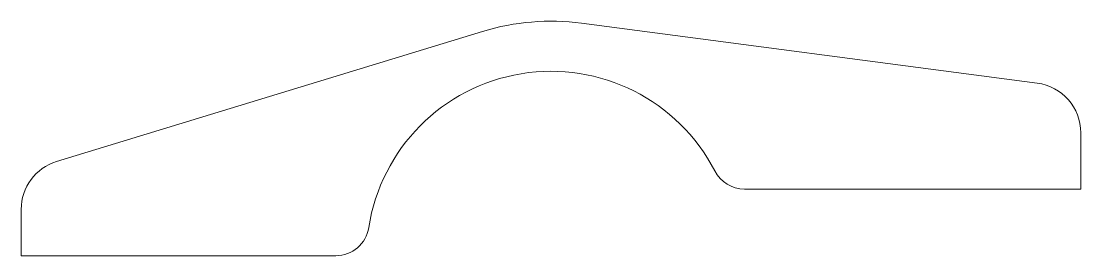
# Model space of a CAD drawing. Header units: millimetres. Extents: x 0 to 63.5, y 0 to 14.
import ezdxf

# ---------------------------------------------------------------- set-up
doc = ezdxf.new("R2010")
doc.units = ezdxf.units.MM

msp = doc.modelspace()

# ---------------------------------------------------------------- linework, layer by layer
at = {"color": 7, "linetype": 'Continuous', "lineweight": 15}
for p, q in [((27.649, 13.438), (2.124, 5.648)), ((60.891, 10.343), (33.58, 13.93)), ((63.5, 4), (63.5, 7.368)), ((43.339, 4), (63.5, 4)), ((0, 2.779), (0, 0)), ((0, 0), (18.854, 0))]:
    msp.add_line(p, q, dxfattribs=at)
for centre, radius, start, end in [((31.75, 0), 14.05, 82.51643, 106.9716), ((31.75, 0), 11.05, 27.37227, 171.1843), ((60.5, 7.368), 3, 0, 82.51643), ((3, 2.779), 3, 106.9716, 180), ((43.339, 6), 2, 207.37227, 270), ((18.854, 2), 2, 270, 351.1843)]:
    msp.add_arc(centre, radius, start, end, dxfattribs=at)

doc.saveas('drawing.dxf')
